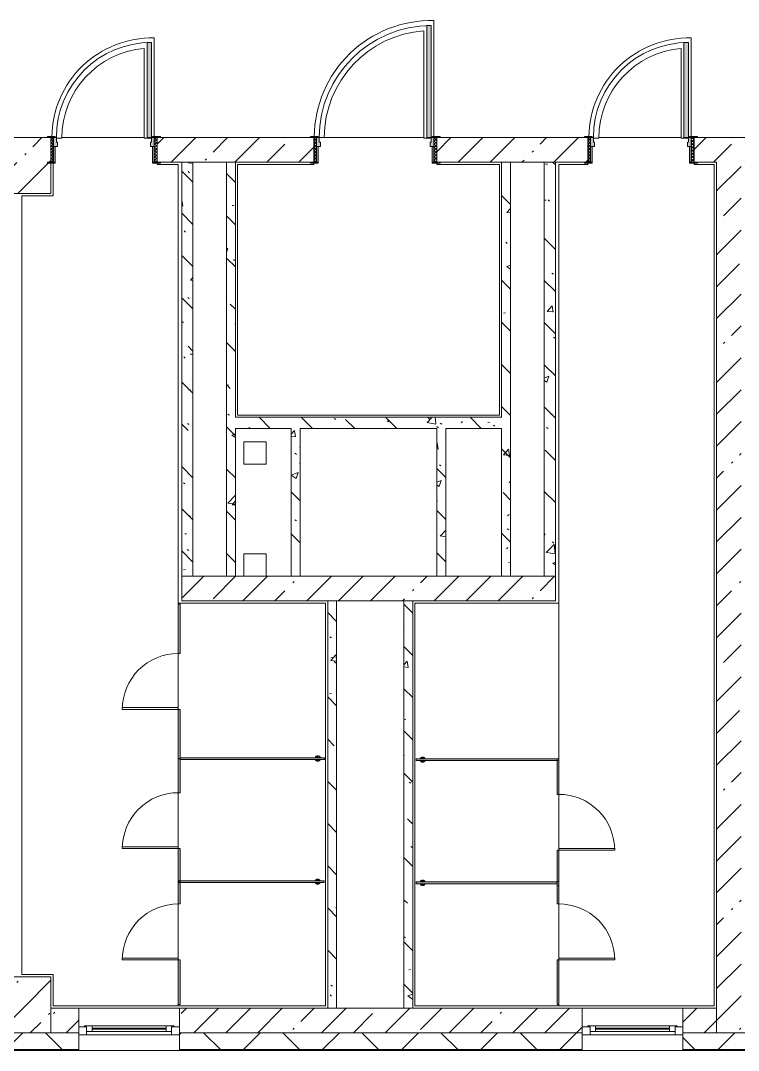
# Model space of a CAD drawing. Header units: millimetres. Extents: x 81682 to 274809, y -8553 to 29000.
# Drawn here: x 213439 to 219855, y -258 to 8945 of the extents above; entities that cross this region are included whole.
import ezdxf

# ---------------------------------------------------------------- set-up
doc = ezdxf.new("R2010")
doc.units = ezdxf.units.MM
for name, color, linetype, lineweight, true_color in [('A-DOOR-3', 7, 'Continuous', 5, 0xe2e2e2), ('A-DOOR-4', 7, 'Continuous', 5, 0xaaaaaa), ('A-DOOR-FRAM-2', 7, 'Continuous', 5, 0xe2e2e2), ('A-DOOR-FRAM-4', 7, 'Continuous', 5, 0xaaaaaa), ('A-FLOR-2', 7, 'Continuous', 5, 0xaaaaaa), ('A-GENM-5', 7, 'Continuous', 5, 0xe2ddcd), ('I-WALL-4', 7, 'Continuous', 5, 0x787878)]:
    doc.layers.add(name, color=color, linetype=linetype, lineweight=lineweight, true_color=true_color)
for name, color, linetype, lineweight in [('A-DOOR-5', 7, 'Continuous', 5), ('A-GENM-3', 7, 'Continuous', 5), ('A-GLAZ-3', 7, 'Continuous', 5), ('A-WALL', 7, 'Continuous', 9), ('A-WALL-7', 7, 'Continuous', 5), ('I-WALL-2', 7, 'Continuous', 5), ('S-COLS-1', 7, 'Continuous', 5)]:
    doc.layers.add(name, color=color, linetype=linetype, lineweight=lineweight)
pattern_1 = [(45, (147798.7, 0), (-285.1231, 285.1231), []), (45, (148083.8, 0), (-285.1231, 285.1231), [504.031, -100.806, 16.764, -84.042])]
pattern_2 = [(135, (147798.7, 0), (-377.1708, -377.1708), [533.4, -88.9, 17.78, -88.9]), (135, (147798.7, 376.94), (-377.1708, -377.1708), []), (50, (147798.7, 0), (637.6445, -55.7866), [66.675, -733.425]), (355, (147798.7, 0), (-123.3494, 668.699), [53.34, -586.74]), (100.451, (147851.8, -4.65), (514.299, 612.908), [56.665, -623.315]), (46.184, (147798.7, 177.8), (948.7764, -147.15), [100.012, -1100.137]), (96.636, (147877.8, 165.5), (830.909, 865.997), [84.998, -934.973]), (351.184, (147798.7, 177.8), (830.918, 865.988), [80.01, -880.11]), (21, (147887.6, 133.35), (530.6506, -357.9283), [66.675, -733.425]), (326, (147887.6, 133.35), (216.308, 644.6585), [53.34, -586.74]), (71.451, (147931.8, 103.5), (746.9596, 286.7243), [56.665, -623.315]), (37.5, (147798.7, 0), (10.8105, 295.9426), [16.764, -562.864, 16.764, -578.866, -588.962]), (37.5, (147798.7, 0), (10.8105, 295.9426), [-1175.258, 16.764, -572.198]), (7.5, (147798.7, 0), (233.8692, 350.6318), [16.764, -322.834, 16.764, -549.529, -224.472]), (7.5, (147798.7, 0), (233.8692, 350.6318), [-905.891, 16.764, -207.708]), (327.5, (147600.44, 0), (474.5678, -20.0513), [16.764, -205.486, 16.764, -676.656, -920.115]), (327.5, (147600.44, 0), (474.5678, -20.0513), [-915.67, 16.764, -903.351]), (317.5, (147511.54, 0), (518.4522, 88.9934), [16.764, -272.161, 16.764, -443.738, -653.415]), (317.5, (147511.54, 0), (518.4522, 88.9934), [-749.427, 16.764, -636.651])]

# ---------------------------------------------------------------- blocks, each defined once
blk = doc.blocks.new('BSC_Колонна _Прямоугольная - 500х500-V62-3_7_3_птичка')
at = {"layer": 'S-COLS-1'}
h = blk.add_hatch(dxfattribs=at)
h.set_pattern_fill('FP_66', color=256, style=0, pattern_type=2)
h.set_pattern_definition([(45, (-65660, -150), (-285.1231, 285.1231), []), (45, (-65374.88, -150), (-285.1231, 285.1231), [504.031, -100.806, 16.764, -84.042])])
h.paths.add_polyline_path([(-250, -250), (250, -250), (250, 250), (-250, 250)])
for p, q in [((250, 250), (-250, 250)), ((-250, 250), (-250, -250)), ((250, -250), (250, 250)), ((-250, -250), (250, -250))]:
    blk.add_line(p, q, dxfattribs=at)
blk = doc.blocks.new('BSC_Колонна _Прямоугольная - 500х500-V65-3_7_3_птичка')
at = {"layer": 'S-COLS-1'}
h = blk.add_hatch(dxfattribs=at)
h.set_pattern_fill('FP_69', color=256, style=0, pattern_type=2)
h.set_pattern_definition([(45, (-65660, -7650), (-285.1231, 285.1231), []), (45, (-65374.88, -7650), (-285.1231, 285.1231), [504.031, -100.806, 16.764, -84.042])])
h.paths.add_polyline_path([(-250, -250), (250, -250), (250, 22), (220, 22), (220, 30), (250, 30), (250, 250), (-250, 250), (-250, 30)])
for p, q in [((220, 250), (-250, 250)), ((-250, 250), (-250, -250)), ((250, -250), (250, 22)), ((-250, -250), (250, -250))]:
    blk.add_line(p, q, dxfattribs=at)
blk = doc.blocks.new('120_Окно_СКБ_1Ст - 120_Окно_СКБ_1Ст 900х2500_h_-22445987-3_7_3_птичка')
at = {"layer": 'A-GLAZ-3'}
for p, q in [((-450, -127), (-450, -57)), ((-450, -57), (-380, -57)), ((450, -57), (-450, -57)), ((-380, -57), (-380, -127)), ((380, -87), (-380, -87)), ((-380, -87), (-380, -127)), ((-330, -137), (-330, -87)), ((330, -137), (330, -87)), ((380, -127), (380, -57)), ((380, -57), (450, -57)), ((380, -127), (380, -87)), ((450, -57), (450, -127)), ((-380, -127), (-450, -127)), ((-450, -127), (-400, -127)), ((-380, -127), (-400, -127)), ((-400, -127), (-400, -137)), ((-400, -137), (400, -137)), ((400, -137), (-400, -137)), ((-330, -107), (330, -107)), ((330, -117), (-330, -117)), ((450, -127), (380, -127)), ((400, -127), (380, -127)), ((400, -127), (450, -127)), ((400, -137), (400, -127))]:
    blk.add_line(p, q, dxfattribs=at)
blk = doc.blocks.new('110_Дверь_СКБ_1Ст_Внутренняя1 - Д-7_л__950x2100h_Туалет-21784696-3_7_3_птичка')
at = {"layer": 'A-DOOR-3'}
h = blk.add_hatch(color=256, dxfattribs=at)
h.paths.add_polyline_path([(462.5, 30), (462.5, 110), (437.5, 110), (437.5, 70), (427.5, 70), (427.5, 30)])
h.paths.add_polyline_path([(-402.5, 30), (-402.5, 70), (-412.5, 70), (-412.5, 110), (-437.5, 110), (-437.5, 30)])
at = {"layer": 'A-DOOR-4'}
h = blk.add_hatch(dxfattribs=at)
h.set_pattern_fill('FP_96', color=256, style=0, pattern_type=2)
h.set_pattern_definition([(135, (1826.41, 174.685), (-14.14214, -14.14214), []), (225, (1826.41, 174.685), (14.14214, -14.14214), [])])
h.paths.add_polyline_path([(487.5, -110), (487.5, 110), (462.5, 110), (462.5, -110)])
at = {"layer": 'A-DOOR-FRAM-2'}
for points in [[(397.5, 110), (437.5, 110), (437.5, 960), (397.5, 960), (397.5, 538.8)], [(-422.5, 110), (-422.5, 118), (-492.5, 118), (-492.5, 110)], [(517.5, 110), (517.5, 118), (447.5, 118), (447.5, 110)], [(-422.5, -110), (-422.5, 30), (-437.5, 30), (-437.5, -110)], [(462.5, -110), (462.5, 30), (447.5, 30), (447.5, -110)], [(-422.5, -118), (-422.5, -110), (-492.5, -110), (-492.5, -118)], [(517.5, -118), (517.5, -110), (447.5, -110), (447.5, -118)]]:
    blk.add_hatch(color=256, dxfattribs=at).paths.add_polyline_path(points)
at = {"layer": 'A-DOOR-FRAM-4'}
h = blk.add_hatch(dxfattribs=at)
h.set_pattern_fill('FP_97', color=256, style=0, pattern_type=2)
h.set_pattern_definition([(45, (-296.384, 174.685), (-14.1421, 14.1421), []), (135, (-296.384, 174.685), (-14.1421, -14.1421), [])])
h.paths.add_polyline_path([(-437.5, -110), (-437.5, 110), (-462.5, 110), (-462.5, -110)])
at = {"layer": 'A-DOOR-4'}
for p, q in [((437.5, 960), (397.5, 960)), ((397.5, 960), (397.5, 110)), ((437.5, 110), (437.5, 960)), ((397.5, 110), (437.5, 110))]:
    blk.add_line(p, q, dxfattribs=at)
blk.add_arc((437.5, 110), 850, 90, 180, dxfattribs=at)
at = {"layer": 'A-DOOR-FRAM-4'}
for p, q in [((-422.5, 118), (-492.5, 118)), ((-492.5, 118), (-492.5, 110)), ((-492.5, 110), (-422.5, 110)), ((-437.5, 110), (-462.5, 110)), ((-462.5, 110), (-462.5, -110)), ((-412.5, 110), (-437.5, 110)), ((-437.5, 110), (-437.5, 30)), ((-437.5, -110), (-437.5, 110)), ((-422.5, 110), (-437.5, 110)), ((-437.5, 110), (-437.5, 109)), ((-437.5, 109), (-422.5, 109)), ((-422.5, 110), (-422.5, 118)), ((-422.5, 109), (-422.5, 110)), ((-412.5, 70), (-412.5, 110)), ((437.5, 110), (437.5, 70)), ((462.5, 110), (437.5, 110)), ((517.5, 118), (447.5, 118)), ((447.5, 118), (447.5, 110)), ((462.5, 110), (447.5, 110)), ((447.5, 110), (447.5, 109)), ((447.5, 110), (517.5, 110)), ((447.5, 109), (462.5, 109)), ((462.5, 30), (462.5, 110)), ((487.5, 110), (462.5, 110)), ((462.5, 110), (462.5, -110)), ((462.5, 109), (462.5, 110)), ((487.5, -110), (487.5, 110)), ((517.5, 110), (517.5, 118)), ((-437.5, 30), (-402.5, 30)), ((-422.5, 30), (-437.5, 30)), ((-437.5, 30), (-437.5, -110)), ((-422.5, -110), (-422.5, 30)), ((-402.5, 70), (-412.5, 70)), ((-402.5, 30), (-402.5, 70)), ((437.5, 70), (427.5, 70)), ((427.5, 70), (427.5, 30)), ((427.5, 30), (462.5, 30)), ((462.5, 30), (447.5, 30)), ((447.5, 30), (447.5, -110)), ((462.5, -110), (462.5, 30)), ((-422.5, -110), (-492.5, -110)), ((-492.5, -110), (-492.5, -118)), ((-492.5, -118), (-422.5, -118)), ((-462.5, -110), (-437.5, -110)), ((-437.5, -110), (-422.5, -110)), ((-422.5, -118), (-422.5, -110)), ((447.5, -110), (462.5, -110)), ((517.5, -110), (447.5, -110)), ((447.5, -110), (447.5, -118)), ((447.5, -118), (517.5, -118)), ((462.5, -110), (487.5, -110)), ((517.5, -118), (517.5, -110))]:
    blk.add_line(p, q, dxfattribs=at)
blk = doc.blocks.new('110_Дверь_СКБ_1Ст_Внутренняя1 - Д-4 1100x2100h_су мгн-V88-3_7_3_птичка')
at = {"layer": 'A-DOOR-3'}
h = blk.add_hatch(color=256, dxfattribs=at)
h.paths.add_polyline_path([(537.5, 30), (537.5, 110), (512.5, 110), (512.5, 70), (502.5, 70), (502.5, 30)])
h.paths.add_polyline_path([(-477.5, 30), (-477.5, 70), (-487.5, 70), (-487.5, 110), (-512.5, 110), (-512.5, 30)])
at = {"layer": 'A-DOOR-4'}
h = blk.add_hatch(dxfattribs=at)
h.set_pattern_fill('FP_98', color=256, style=0, pattern_type=2)
h.set_pattern_definition([(135, (1751.41, 174.685), (-14.14214, -14.14214), []), (225, (1751.41, 174.685), (14.14214, -14.14214), [])])
h.paths.add_polyline_path([(562.5, -110), (562.5, 110), (537.5, 110), (537.5, -110)])
at = {"layer": 'A-DOOR-FRAM-2'}
for points in [[(472.5, 110), (512.5, 110), (512.5, 1110), (472.5, 1110)], [(-497.5, 110), (-497.5, 118), (-567.5, 118), (-567.5, 110)], [(592.5, 110), (592.5, 118), (522.5, 118), (522.5, 110)], [(-497.5, -110), (-497.5, 30), (-512.5, 30), (-512.5, -110)], [(537.5, -110), (537.5, 30), (522.5, 30), (522.5, -110)], [(-497.5, -118), (-497.5, -110), (-567.5, -110), (-567.5, -118)], [(592.5, -118), (592.5, -110), (522.5, -110), (522.5, -118)]]:
    blk.add_hatch(color=256, dxfattribs=at).paths.add_polyline_path(points)
at = {"layer": 'A-DOOR-FRAM-4'}
h = blk.add_hatch(dxfattribs=at)
h.set_pattern_fill('FP_99', color=256, style=0, pattern_type=2)
h.set_pattern_definition([(45, (-371.384, 174.685), (-14.1421, 14.1421), []), (135, (-371.384, 174.685), (-14.1421, -14.1421), [])])
h.paths.add_polyline_path([(-512.5, -110), (-512.5, 110), (-537.5, 110), (-537.5, -110)])
at = {"layer": 'A-DOOR-4'}
for p, q in [((512.5, 1110), (472.5, 1110)), ((472.5, 1110), (472.5, 110)), ((512.5, 110), (512.5, 1110)), ((472.5, 110), (512.5, 110))]:
    blk.add_line(p, q, dxfattribs=at)
blk.add_arc((512.5, 110), 1000, 90, 180, dxfattribs=at)
at = {"layer": 'A-DOOR-FRAM-4'}
for p, q in [((-497.5, 118), (-567.5, 118)), ((-567.5, 118), (-567.5, 110)), ((-567.5, 110), (-497.5, 110)), ((-512.5, 110), (-537.5, 110)), ((-537.5, 110), (-537.5, -110)), ((-487.5, 110), (-512.5, 110)), ((-512.5, 110), (-512.5, 30)), ((-512.5, -110), (-512.5, 110)), ((-497.5, 110), (-512.5, 110)), ((-512.5, 110), (-512.5, 109)), ((-512.5, 109), (-497.5, 109)), ((-497.5, 110), (-497.5, 118)), ((-497.5, 109), (-497.5, 110)), ((-487.5, 70), (-487.5, 110)), ((512.5, 110), (512.5, 70)), ((537.5, 110), (512.5, 110)), ((592.5, 118), (522.5, 118)), ((522.5, 118), (522.5, 110)), ((537.5, 110), (522.5, 110)), ((522.5, 110), (522.5, 109)), ((522.5, 110), (592.5, 110)), ((522.5, 109), (537.5, 109)), ((537.5, 30), (537.5, 110)), ((562.5, 110), (537.5, 110)), ((537.5, 110), (537.5, -110)), ((537.5, 109), (537.5, 110)), ((562.5, -110), (562.5, 110)), ((592.5, 110), (592.5, 118)), ((-512.5, 30), (-477.5, 30)), ((-497.5, 30), (-512.5, 30)), ((-512.5, 30), (-512.5, -110)), ((-497.5, -110), (-497.5, 30)), ((-477.5, 70), (-487.5, 70)), ((-477.5, 30), (-477.5, 70)), ((512.5, 70), (502.5, 70)), ((502.5, 70), (502.5, 30)), ((502.5, 30), (537.5, 30)), ((537.5, 30), (522.5, 30)), ((522.5, 30), (522.5, -110)), ((537.5, -110), (537.5, 30)), ((-497.5, -110), (-567.5, -110)), ((-567.5, -110), (-567.5, -118)), ((-567.5, -118), (-497.5, -118)), ((-537.5, -110), (-512.5, -110)), ((-512.5, -110), (-497.5, -110)), ((-497.5, -118), (-497.5, -110)), ((522.5, -110), (537.5, -110)), ((592.5, -110), (522.5, -110)), ((522.5, -110), (522.5, -118)), ((522.5, -118), (592.5, -118)), ((537.5, -110), (562.5, -110)), ((592.5, -118), (592.5, -110))]:
    blk.add_line(p, q, dxfattribs=at)
blk = doc.blocks.new('131_Сантехническая перегородка_Дверь_ поз_4 - СД-1-V194-3_7_3_птичка')
at = {"layer": 'A-GENM-5'}
for points in [[(-190, -8), (250, -8), (250, 8), (-190, 8)], [(750, -8), (1190, -8), (1190, 8), (750, 8)]]:
    blk.add_hatch(color=256, dxfattribs=at).paths.add_polyline_path(points)
at = {"layer": 'A-DOOR-5'}
for p, q in [((266, 508), (250, 508)), ((250, 8), (250, 508)), ((266, 8), (266, 508)), ((266, 8), (250, 8))]:
    blk.add_line(p, q, dxfattribs=at)
blk.add_arc((250, 8), 500, 360, 90, dxfattribs=at)
at = {"layer": 'A-GENM-3'}
for p, q in [((250, 8), (-190, 8)), ((-190, 8), (-190, -8)), ((250, -8), (250, 8)), ((1190, 8), (750, 8)), ((750, 8), (750, -8)), ((1190, -8), (1190, 8)), ((-190, -8), (250, -8)), ((750, -8), (1190, -8))]:
    blk.add_line(p, q, dxfattribs=at)
blk = doc.blocks.new('131_Сантехническая перегородка_Дверь - СД-1-V195-3_7_3_птичка')
at = {"layer": 'A-GENM-5'}
for points in [[(0, -8), (317.3, -8), (317.3, 8), (0, 8)], [(817.3, 8), (817.3, -8), (1134.7, -8), (1134.7, 8)]]:
    blk.add_hatch(color=256, dxfattribs=at).paths.add_polyline_path(points)
at = {"layer": 'A-DOOR-5'}
for p, q in [((333.3, -8), (317.3, -8)), ((317.3, -8), (317.3, -508)), ((333.3, -8), (333.3, -508)), ((333.3, -508), (317.3, -508))]:
    blk.add_line(p, q, dxfattribs=at)
blk.add_arc((317.3, -8), 500, 270, 0, dxfattribs=at)
at = {"layer": 'A-GENM-3'}
for p, q in [((317.3, 8), (0, 8)), ((0, 8), (0, -8)), ((317.3, -8), (317.3, 8)), ((1134.7, 8), (817.3, 8)), ((817.3, 8), (817.3, -8)), ((1134.7, -8), (1134.7, 8)), ((0, -8), (317.3, -8)), ((817.3, -8), (1134.7, -8))]:
    blk.add_line(p, q, dxfattribs=at)
blk = doc.blocks.new('131_Сантехническая перегородка_Дверь - СД-1-V196-3_7_3_птичка')
at = {"layer": 'A-GENM-5'}
for points in [[(0, -8), (305.2, -8), (305.2, 8), (0, 8)], [(805.2, -8), (1110.4, -8), (1110.4, 8), (805.2, 8)]]:
    blk.add_hatch(color=256, dxfattribs=at).paths.add_polyline_path(points)
at = {"layer": 'A-DOOR-5'}
for p, q in [((321.2, 508), (305.2, 508)), ((305.2, 8), (305.2, 508)), ((321.2, 8), (321.2, 508)), ((321.2, 8), (305.2, 8))]:
    blk.add_line(p, q, dxfattribs=at)
blk.add_arc((305.2, 8), 500, 360, 90, dxfattribs=at)
at = {"layer": 'A-GENM-3'}
for p, q in [((305.2, 8), (0, 8)), ((0, 8), (0, -8)), ((305.2, -8), (305.2, 8)), ((1110.4, 8), (805.2, 8)), ((805.2, 8), (805.2, -8)), ((1110.4, -8), (1110.4, 8)), ((0, -8), (305.2, -8)), ((805.2, -8), (1110.4, -8))]:
    blk.add_line(p, q, dxfattribs=at)
blk = doc.blocks.new('131_Сантехническая перегородка_Дверь_сдвиг_ - СД-1-V197-3_7_3_птичка')
at = {"layer": 'A-GENM-5'}
for points in [[(0, -8), (400, -8), (400, 8), (0, 8)], [(900, -8), (1100, -8), (1100, 8), (900, 8)]]:
    blk.add_hatch(color=256, dxfattribs=at).paths.add_polyline_path(points)
at = {"layer": 'A-DOOR-5'}
for p, q in [((416, 508), (400, 508)), ((400, 8), (400, 508)), ((416, 8), (416, 508)), ((416, 8), (400, 8))]:
    blk.add_line(p, q, dxfattribs=at)
blk.add_arc((400, 8), 500, 360, 90, dxfattribs=at)
at = {"layer": 'A-GENM-3'}
for p, q in [((400, 8), (0, 8)), ((0, 8), (0, -8)), ((400, -8), (400, 8)), ((1100, 8), (900, 8)), ((900, 8), (900, -8)), ((1100, -8), (1100, 8)), ((0, -8), (400, -8)), ((900, -8), (1100, -8))]:
    blk.add_line(p, q, dxfattribs=at)
blk = doc.blocks.new('131_Сантехническая перегородка_Дверь_сдвиг_ - СД-1-V198-3_7_3_птичка')
at = {"layer": 'A-GENM-5'}
for points in [[(0, -8), (400, -8), (400, 8), (0, 8)], [(900, 8), (900, -8), (1100, -8), (1100, 8)]]:
    blk.add_hatch(color=256, dxfattribs=at).paths.add_polyline_path(points)
at = {"layer": 'A-DOOR-5'}
for p, q in [((416, -8), (400, -8)), ((400, -8), (400, -508)), ((416, -8), (416, -508)), ((416, -508), (400, -508))]:
    blk.add_line(p, q, dxfattribs=at)
blk.add_arc((400, -8), 500, 270, 0, dxfattribs=at)
at = {"layer": 'A-GENM-3'}
for p, q in [((400, 8), (0, 8)), ((0, 8), (0, -8)), ((400, -8), (400, 8)), ((1100, 8), (900, 8)), ((900, 8), (900, -8)), ((1100, -8), (1100, 8)), ((0, -8), (400, -8)), ((900, -8), (1100, -8))]:
    blk.add_line(p, q, dxfattribs=at)
blk = doc.blocks.new('131_Сантехническая перегородка - СП-4-V199-3_7_3_птичка')
at = {"layer": 'A-GENM-5'}
blk.add_hatch(color=256, dxfattribs=at).paths.add_polyline_path([(1330, -8), (1330, 8), (55.2, 8), (55.2, -8), (798.9, -8)])
at = {"layer": 'A-GENM-3'}
for p, q in [((1330, 8), (55.2, 8)), ((55.2, 8), (55.2, -8)), ((1330, -8), (1330, 8)), ((55.2, -8), (1330, -8))]:
    blk.add_line(p, q, dxfattribs=at)
at = {"layer": 'A-GENM-3', "flags": 128}
for points in [[(126.7, 8), (126.3, 8.5), (126, 9), (125.6, 9.5), (125.2, 9.9), (124.8, 10.4), (124.4, 10.8), (123.9, 11.2), (123.5, 11.6), (123, 12), (122.5, 12.3), (122, 12.7), (121.5, 13), (121, 13.3), (120.5, 13.6), (119.9, 13.8), (119.4, 14), (118.8, 14.3), (118.2, 14.4), (117.6, 14.6), (117, 14.7), (116.5, 14.9), (115.9, 14.9), (115.3, 15), (114.7, 15.1), (114.1, 15.1), (113.5, 15.1), (112.8, 15), (112.2, 15), (111.7, 14.9), (111.1, 14.8), (110.5, 14.7), (109.9, 14.5), (109.3, 14.4), (108.7, 14.2), (108.2, 13.9), (107.6, 13.7), (107.1, 13.4), (106.5, 13.2), (106, 12.9), (105.5, 12.5), (105, 12.2), (104.5, 11.8), (104.1, 11.4), (103.6, 11), (103.2, 10.6), (102.8, 10.2), (102.4, 9.7), (102, 9.3), (101.6, 8.8), (101.3, 8.3), (101.1, 8)], [(101.1, -8), (101.4, -8.5), (101.8, -9), (102.2, -9.5), (102.6, -9.9), (103, -10.4), (103.4, -10.8), (103.8, -11.2), (104.3, -11.6), (104.7, -12), (105.2, -12.3), (105.7, -12.7), (106.2, -13), (106.8, -13.3), (107.3, -13.6), (107.9, -13.8), (108.4, -14), (109, -14.3), (109.6, -14.4), (110.1, -14.6), (110.7, -14.7), (111.3, -14.9), (111.9, -14.9), (112.5, -15), (113.1, -15.1), (113.7, -15.1), (114.3, -15.1), (114.9, -15), (115.5, -15), (116.1, -14.9), (116.7, -14.8), (117.3, -14.7), (117.9, -14.5), (118.5, -14.4), (119, -14.2), (119.6, -13.9), (120.2, -13.7), (120.7, -13.4), (121.2, -13.2), (121.7, -12.9), (122.3, -12.5), (122.7, -12.2), (123.2, -11.8), (123.7, -11.4), (124.1, -11), (124.6, -10.6), (125, -10.2), (125.4, -9.7), (125.8, -9.3), (126.1, -8.8), (126.5, -8.3), (126.7, -8)]]:
    blk.add_lwpolyline(points, dxfattribs=at)
at = {"layer": 'A-GENM-3'}
for radius, start, end in [(24.6, 19.91127, 160.08873), (17.6, 45, 135), (17.6, 45, 135), (15.1, 45, 135), (24.6, 199.91127, 340.08873), (17.6, 225, 315), (17.6, 225, 315), (15.1, 225, 315)]:
    blk.add_arc((113.9, 0), radius, start, end, dxfattribs=at)
blk = doc.blocks.new('131_Сантехническая перегородка - СП-4-V200-3_7_3_птичка')
at = {"layer": 'A-GENM-5'}
blk.add_hatch(color=256, dxfattribs=at).paths.add_polyline_path([(1330, -8), (1330, 8), (71.3, 8), (71.3, -8), (815.1, -8)])
at = {"layer": 'A-GENM-3'}
for p, q in [((1330, 8), (71.3, 8)), ((71.3, 8), (71.3, -8)), ((1330, -8), (1330, 8)), ((71.3, -8), (1330, -8))]:
    blk.add_line(p, q, dxfattribs=at)
at = {"layer": 'A-GENM-3', "flags": 128}
for points in [[(142.8, 8), (142.5, 8.5), (142.1, 9), (141.8, 9.5), (141.4, 9.9), (141, 10.4), (140.5, 10.8), (140.1, 11.2), (139.6, 11.6), (139.2, 12), (138.7, 12.3), (138.2, 12.7), (137.7, 13), (137.1, 13.3), (136.6, 13.6), (136.1, 13.8), (135.5, 14), (134.9, 14.3), (134.4, 14.4), (133.8, 14.6), (133.2, 14.7), (132.6, 14.9), (132, 14.9), (131.4, 15), (130.8, 15.1), (130.2, 15.1), (129.6, 15.1), (129, 15), (128.4, 15), (127.8, 14.9), (127.2, 14.8), (126.6, 14.7), (126, 14.5), (125.4, 14.4), (124.9, 14.2), (124.3, 13.9), (123.8, 13.7), (123.2, 13.4), (122.7, 13.2), (122.2, 12.9), (121.7, 12.5), (121.2, 12.2), (120.7, 11.8), (120.2, 11.4), (119.8, 11), (119.3, 10.6), (118.9, 10.2), (118.5, 9.7), (118.1, 9.3), (117.8, 8.8), (117.4, 8.3), (117.3, 8)], [(117.3, -8), (117.6, -8.5), (117.9, -9), (118.3, -9.5), (118.7, -9.9), (119.1, -10.4), (119.5, -10.8), (120, -11.2), (120.4, -11.6), (120.9, -12), (121.4, -12.3), (121.9, -12.7), (122.4, -13), (122.9, -13.3), (123.5, -13.6), (124, -13.8), (124.6, -14), (125.1, -14.3), (125.7, -14.4), (126.3, -14.6), (126.9, -14.7), (127.5, -14.9), (128.1, -14.9), (128.7, -15), (129.3, -15.1), (129.9, -15.1), (130.5, -15.1), (131.1, -15), (131.7, -15), (132.3, -14.9), (132.9, -14.8), (133.4, -14.7), (134, -14.5), (134.6, -14.4), (135.2, -14.2), (135.7, -13.9), (136.3, -13.7), (136.8, -13.4), (137.4, -13.2), (137.9, -12.9), (138.4, -12.5), (138.9, -12.2), (139.4, -11.8), (139.8, -11.4), (140.3, -11), (140.7, -10.6), (141.1, -10.2), (141.5, -9.7), (141.9, -9.3), (142.3, -8.8), (142.6, -8.3), (142.8, -8)]]:
    blk.add_lwpolyline(points, dxfattribs=at)
at = {"layer": 'A-GENM-3'}
for radius, start, end in [(24.6, 19.91127, 160.08873), (17.6, 45, 135), (17.6, 45, 135), (15.1, 45, 135), (24.6, 199.91127, 340.08873), (17.6, 225, 315), (17.6, 225, 315), (15.1, 225, 315)]:
    blk.add_arc((130, 0), radius, start, end, dxfattribs=at)
blk = doc.blocks.new('131_Сантехническая перегородка - СП-4-V201-3_7_3_птичка')
at = {"layer": 'A-GENM-5'}
blk.add_hatch(color=256, dxfattribs=at).paths.add_polyline_path([(1330, 8), (39.9, 8), (39.9, -8), (1330, -8)])
at = {"layer": 'A-GENM-3'}
for p, q in [((1330, 8), (39.9, 8)), ((39.9, 8), (39.9, -8)), ((1330, -8), (1330, 8)), ((39.9, -8), (1330, -8))]:
    blk.add_line(p, q, dxfattribs=at)
at = {"layer": 'A-GENM-3', "flags": 128}
for points in [[(111.4, 8), (111, 8.5), (110.7, 9), (110.3, 9.5), (109.9, 9.9), (109.5, 10.4), (109.1, 10.8), (108.6, 11.2), (108.2, 11.6), (107.7, 12), (107.2, 12.3), (106.7, 12.7), (106.2, 13), (105.7, 13.3), (105.2, 13.6), (104.6, 13.8), (104, 14), (103.5, 14.3), (102.9, 14.4), (102.3, 14.6), (101.7, 14.7), (101.1, 14.9), (100.6, 14.9), (100, 15), (99.4, 15.1), (98.7, 15.1), (98.1, 15.1), (97.5, 15), (96.9, 15), (96.3, 14.9), (95.8, 14.8), (95.2, 14.7), (94.6, 14.5), (94, 14.4), (93.4, 14.2), (92.9, 13.9), (92.3, 13.7), (91.8, 13.4), (91.2, 13.2), (90.7, 12.9), (90.2, 12.5), (89.7, 12.2), (89.2, 11.8), (88.8, 11.4), (88.3, 11), (87.9, 10.6), (87.5, 10.2), (87.1, 9.7), (86.7, 9.3), (86.3, 8.8), (86, 8.3), (85.8, 8)], [(85.8, -8), (86.1, -8.5), (86.5, -9), (86.9, -9.5), (87.2, -9.9), (87.6, -10.4), (88.1, -10.8), (88.5, -11.2), (89, -11.6), (89.4, -12), (89.9, -12.3), (90.4, -12.7), (90.9, -13), (91.5, -13.3), (92, -13.6), (92.6, -13.8), (93.1, -14), (93.7, -14.3), (94.3, -14.4), (94.8, -14.6), (95.4, -14.7), (96, -14.9), (96.6, -14.9), (97.2, -15), (97.8, -15.1), (98.4, -15.1), (99, -15.1), (99.6, -15), (100.2, -15), (100.8, -14.9), (101.4, -14.8), (102, -14.7), (102.6, -14.5), (103.2, -14.4), (103.7, -14.2), (104.3, -13.9), (104.8, -13.7), (105.4, -13.4), (105.9, -13.2), (106.4, -12.9), (106.9, -12.5), (107.4, -12.2), (107.9, -11.8), (108.4, -11.4), (108.8, -11), (109.3, -10.6), (109.7, -10.2), (110.1, -9.7), (110.5, -9.3), (110.8, -8.8), (111.2, -8.3), (111.4, -8)]]:
    blk.add_lwpolyline(points, dxfattribs=at)
at = {"layer": 'A-GENM-3'}
for radius, start, end in [(24.6, 19.91127, 160.08873), (17.6, 45, 135), (17.6, 45, 135), (15.1, 45, 135), (24.6, 199.91127, 340.08873), (17.6, 225, 315), (17.6, 225, 315), (15.1, 225, 315)]:
    blk.add_arc((98.6, 0), radius, start, end, dxfattribs=at)
blk = doc.blocks.new('131_Сантехническая перегородка - СП-4-V202-3_7_3_птичка')
at = {"layer": 'A-GENM-5'}
blk.add_hatch(color=256, dxfattribs=at).paths.add_polyline_path([(1330, 8), (25.5, 8), (25.5, -8), (1330, -8)])
at = {"layer": 'A-GENM-3'}
for p, q in [((1330, 8), (25.5, 8)), ((25.5, 8), (25.5, -8)), ((1330, -8), (1330, 8)), ((25.5, -8), (1330, -8))]:
    blk.add_line(p, q, dxfattribs=at)
at = {"layer": 'A-GENM-3', "flags": 128}
for points in [[(97, 8), (96.7, 8.5), (96.3, 9), (95.9, 9.5), (95.5, 9.9), (95.1, 10.4), (94.7, 10.8), (94.3, 11.2), (93.8, 11.6), (93.3, 12), (92.9, 12.3), (92.4, 12.7), (91.8, 13), (91.3, 13.3), (90.8, 13.6), (90.2, 13.8), (89.7, 14), (89.1, 14.3), (88.5, 14.4), (88, 14.6), (87.4, 14.7), (86.8, 14.9), (86.2, 14.9), (85.6, 15), (85, 15.1), (84.4, 15.1), (83.8, 15.1), (83.2, 15), (82.6, 15), (82, 14.9), (81.4, 14.8), (80.8, 14.7), (80.2, 14.5), (79.6, 14.4), (79.1, 14.2), (78.5, 13.9), (77.9, 13.7), (77.4, 13.4), (76.9, 13.2), (76.4, 12.9), (75.8, 12.5), (75.3, 12.2), (74.9, 11.8), (74.4, 11.4), (74, 11), (73.5, 10.6), (73.1, 10.2), (72.7, 9.7), (72.3, 9.3), (72, 8.8), (71.6, 8.3), (71.4, 8)], [(71.4, -8), (71.8, -8.5), (72.1, -9), (72.5, -9.5), (72.9, -9.9), (73.3, -10.4), (73.7, -10.8), (74.1, -11.2), (74.6, -11.6), (75.1, -12), (75.6, -12.3), (76.1, -12.7), (76.6, -13), (77.1, -13.3), (77.6, -13.6), (78.2, -13.8), (78.7, -14), (79.3, -14.3), (79.9, -14.4), (80.5, -14.6), (81.1, -14.7), (81.6, -14.9), (82.2, -14.9), (82.8, -15), (83.4, -15.1), (84, -15.1), (84.6, -15.1), (85.2, -15), (85.8, -15), (86.4, -14.9), (87, -14.8), (87.6, -14.7), (88.2, -14.5), (88.8, -14.4), (89.4, -14.2), (89.9, -13.9), (90.5, -13.7), (91, -13.4), (91.6, -13.2), (92.1, -12.9), (92.6, -12.5), (93.1, -12.2), (93.6, -11.8), (94, -11.4), (94.5, -11), (94.9, -10.6), (95.3, -10.2), (95.7, -9.7), (96.1, -9.3), (96.5, -8.8), (96.8, -8.3), (97, -8)]]:
    blk.add_lwpolyline(points, dxfattribs=at)
at = {"layer": 'A-GENM-3'}
for radius, start, end in [(24.6, 19.91127, 160.08873), (17.6, 45, 135), (17.6, 45, 135), (15.1, 45, 135), (24.6, 199.91127, 340.08873), (17.6, 225, 315), (17.6, 225, 315), (15.1, 225, 315)]:
    blk.add_arc((84.2, 0), radius, start, end, dxfattribs=at)

msp = doc.modelspace()

# ---------------------------------------------------------------- hatches: boundary and pattern name
at = {"layer": 'A-WALL-7'}
h = msp.add_hatch(dxfattribs=at)
h.set_pattern_fill('FP_79', color=256, style=0, pattern_type=2)
h.set_pattern_definition([(45, (147798.7, 0), (-353.5534, 353.5534), []), (135, (147798.7, 0), (-353.5534, -353.5534), [])])
h.paths.add_polyline_path([(218458.7, -250), (218458.7, -100), (214858.7, -100), (214858.7, -250), (217718.4, -250)])
h.paths.add_polyline_path([(223498.7, -250), (223498.7, -100), (219358.7, -100), (219358.7, -250), (223311.7, -250)])
h.paths.add_polyline_path([(204708.7, -250), (205608.7, -250), (205608.7, -100), (204425.8, -100), (204425.8, -250), (204667.6, -250)])
h.paths.add_polyline_path([(209208.7, -250), (209408.7, -250), (209408.7, -100), (208708.7, -100), (208708.7, -250)])
h.paths.add_polyline_path([(211508.7, -250), (212058.7, -250), (212058.7, -100), (211508.7, -100)])
h.paths.add_polyline_path([(213708.7, -250), (213958.7, -250), (213958.7, -100), (212958.7, -100), (212958.7, -250), (213208.7, -250)])
at = {"layer": 'I-WALL-2'}
h = msp.add_hatch(dxfattribs=at)
h.set_pattern_fill('FP_75', color=256, style=0, pattern_type=2)
h.set_pattern_definition(pattern_1)
h.paths.add_polyline_path([(218478.7, 7680), (218508.7, 7680), (218508.7, 7900), (217158.7, 7900), (217158.7, 7680), (218218.7, 7680)])
h.paths.add_polyline_path([(219458.7, 7680), (219658.7, 7680), (219658.7, 7900), (219458.7, 7900), (219458.7, 7750.3)])
h.paths.add_polyline_path([(214688.7, 7680), (216058.7, 7680), (216058.7, 7900), (214658.7, 7900), (214658.7, 7680)])
h = msp.add_hatch(dxfattribs=at)
h.set_pattern_fill('FP_75', color=256, style=0, pattern_type=2)
h.set_pattern_definition(pattern_1)
h.paths.add_polyline_path([(221558.7, 7680), (223278.7, 7680), (223278.7, 7900), (221503.7, 7900), (221503.7, 7680)])
h.paths.add_polyline_path([(220048.7, 7680), (220103.7, 7680), (220103.7, 7900), (219658.7, 7900), (219658.7, 7680), (219878.7, 7680)])
h = msp.add_hatch(dxfattribs=at)
h.set_pattern_fill('FP_75', color=256, style=0, pattern_type=2)
h.set_pattern_definition(pattern_1)
h.paths.add_polyline_path([(219658.7, 120), (219878.7, 120), (219878.7, 7680), (219658.7, 7680), (219658.7, 1965.8)])
h = msp.add_hatch(dxfattribs=at)
h.set_pattern_fill('FP_75', color=256, style=0, pattern_type=2)
h.set_pattern_definition(pattern_1)
h.paths.add_polyline_path([(216263.7, 3760), (218218.7, 3760), (218218.7, 3980), (214878.7, 3980), (214878.7, 3760), (216183.7, 3760)])
h = msp.add_hatch(dxfattribs=at)
h.set_pattern_fill('FP_75', color=256, style=0, pattern_type=2)
h.set_pattern_definition(pattern_1)
h.paths.add_polyline_path([(218458.7, -100), (218458.7, 120), (214858.7, 120), (214858.7, -100), (217718.4, -100)])
h.paths.add_polyline_path([(219582.8, -100), (219658.7, -100), (219658.7, 120), (219358.7, 120), (219358.7, -100)])
h.paths.add_polyline_path([(213958.7, -100), (213958.7, 120), (213708.7, 120), (213708.7, -100)])
h = msp.add_hatch(dxfattribs=at)
h.set_pattern_fill('FP_75', color=256, style=0, pattern_type=2)
h.set_pattern_definition(pattern_1)
h.paths.add_polyline_path([(223498.7, -100), (223498.7, 120), (219658.7, 120), (219658.7, -100), (223311.7, -100)])
at = {"layer": 'I-WALL-4'}
h = msp.add_hatch(dxfattribs=at)
h.set_pattern_fill('FP_84', color=256, style=0, pattern_type=2)
h.set_pattern_definition(pattern_2)
h.paths.add_polyline_path([(214978.7, 3980), (214978.7, 7680), (214878.7, 7680), (214878.7, 3980)])
h = msp.add_hatch(dxfattribs=at)
h.set_pattern_fill('FP_84', color=256, style=0, pattern_type=2)
h.set_pattern_definition(pattern_2)
h.paths.add_polyline_path([(215278.7, 3980), (215358.7, 3980), (215358.7, 7680), (215278.7, 7680), (215278.7, 4279.6)])
h = msp.add_hatch(dxfattribs=at)
h.set_pattern_fill('FP_84', color=256, style=0, pattern_type=2)
h.set_pattern_definition(pattern_2)
h.paths.add_polyline_path([(217818.7, 3980), (217818.7, 7680), (217738.7, 7680), (217738.7, 3980)])
h = msp.add_hatch(dxfattribs=at)
h.set_pattern_fill('FP_84', color=256, style=0, pattern_type=2)
h.set_pattern_definition(pattern_2)
h.paths.add_polyline_path([(218218.7, 3980), (218218.7, 7680), (218118.7, 7680), (218118.7, 3980)])
h = msp.add_hatch(dxfattribs=at)
h.set_pattern_fill('FP_84', color=256, style=0, pattern_type=2)
h.set_pattern_definition(pattern_2)
h.paths.add_polyline_path([(217738.7, 5300), (217738.7, 5400), (215358.7, 5400), (215358.7, 5300), (217238.7, 5300)])
h = msp.add_hatch(dxfattribs=at)
h.set_pattern_fill('FP_84', color=256, style=0, pattern_type=2)
h.set_pattern_definition(pattern_2)
h.paths.add_polyline_path([(215938.7, 3980), (215938.7, 5300), (215858.7, 5300), (215858.7, 3980)])
h = msp.add_hatch(dxfattribs=at)
h.set_pattern_fill('FP_84', color=256, style=0, pattern_type=2)
h.set_pattern_definition(pattern_2)
h.paths.add_polyline_path([(217238.7, 3980), (217238.7, 5300), (217158.7, 5300), (217158.7, 3980)])
h = msp.add_hatch(dxfattribs=at)
h.set_pattern_fill('FP_84', color=256, style=0, pattern_type=2)
h.set_pattern_definition(pattern_2)
h.paths.add_polyline_path([(216263.7, 120), (216263.7, 3760), (216183.7, 3760), (216183.7, 120)])
h = msp.add_hatch(dxfattribs=at)
h.set_pattern_fill('FP_84', color=256, style=0, pattern_type=2)
h.set_pattern_definition(pattern_2)
h.paths.add_polyline_path([(216944.6, 120), (216944.6, 3760), (216864.6, 3760), (216864.6, 120)])

# ---------------------------------------------------------------- linework, layer by layer
at = {"layer": 'A-FLOR-2'}
for p, q in [((217132.9, 7908), (217132.9, 8944.7)), ((217042.9, 8852.7), (217042.9, 7895.1)), ((214632.9, 7908), (214632.9, 8789.8)), ((219432.9, 7908), (219432.9, 8789.8)), ((214542.9, 8697), (214542.9, 7895.1)), ((219342.9, 8697), (219342.9, 7895.1)), ((213758.7, 7895.1), (213807.9, 7895.1)), ((213808.2, 7900), (214542.9, 7900)), ((214542.9, 7895.1), (214608.7, 7895.1)), ((216108.7, 7900), (216153.7, 7900)), ((217042.9, 7900), (216153.7, 7900)), ((217042.9, 7895.1), (217108.7, 7895.1)), ((218558.7, 7895.1), (218607.9, 7895.1)), ((218608.2, 7900), (219342.9, 7900)), ((219342.9, 7895.1), (219408.7, 7895.1)), ((213728.7, 7672), (213728.7, 7380)), ((214658.7, 7660), (214658.7, 7672)), ((214847.7, 7660), (214658.7, 7660)), ((214847.7, 7660), (214847.7, 3729)), ((216058.7, 7660), (215378.7, 7660)), ((215378.7, 7660), (215378.7, 5420)), ((216058.7, 7672), (216058.7, 7660)), ((217158.7, 7660), (217158.7, 7672)), ((217718.7, 7660), (217158.7, 7660)), ((217718.7, 5420), (217718.7, 7660)), ((218508.7, 7660), (218249.7, 7660)), ((218249.7, 2347.5), (218249.7, 7660)), ((218508.7, 7672), (218508.7, 7660)), ((219458.7, 7660), (219458.7, 7672)), ((219638.7, 7660), (219458.7, 7660)), ((219638.7, 140), (219638.7, 7660)), ((213728.7, 7380), (213448.7, 7380)), ((213448.7, 7380), (213448.7, 420)), ((215378.7, 5420), (217718.7, 5420)), ((215433.7, 4980), (215433.7, 5180)), ((215433.7, 5180), (215633.7, 5180)), ((215633.7, 5180), (215633.7, 4980)), ((215633.7, 4980), (215433.7, 4980)), ((215433.7, 3980), (215433.7, 4180)), ((215433.7, 4180), (215633.7, 4180)), ((215633.7, 4180), (215633.7, 3980)), ((216163.7, 3740), (214847.7, 3740)), ((216163.7, 140), (216163.7, 3740)), ((216963.7, 3740), (216963.7, 140)), ((218249.7, 3740), (216963.7, 3740)), ((214847.7, 2789), (214847.7, 3289)), ((214847.7, 1545.2), (214847.7, 2045.2)), ((218249.7, 2030.1), (218249.7, 1530.1)), ((214847.7, 551), (214847.7, 1051)), ((218249.7, 1051), (218249.7, 551)), ((213448.7, 420), (213728.7, 420)), ((213728.7, 420), (213728.7, 140)), ((213728.7, 140), (216163.7, 140)), ((214847.7, 140), (214847.7, 151)), ((216963.7, 140), (219638.7, 140)), ((218249.7, 151), (218249.7, 140))]:
    msp.add_line(p, q, dxfattribs=at)
for centre, radius, start, end in [((217108.7, 7900), 1045, 88.67391, 179.56055), ((217108.7, 7900), 955, 93.9518, 180), ((214612.9, 7895.1), 895, 88.71954, 179.17007), ((219412.9, 7895.1), 895, 88.71954, 179.17007), ((214612.9, 7895.1), 805, 94.98854, 180), ((219412.9, 7895.1), 805, 94.98854, 180)]:
    msp.add_arc(centre, radius, start, end, dxfattribs=at)
at = {"layer": 'A-WALL'}
for p, q in [((214978.7, 7680), (214878.7, 7680)), ((215358.7, 7680), (215278.7, 7680)), ((217818.7, 7680), (217738.7, 7680)), ((218218.7, 7680), (218118.7, 7680)), ((214878.7, 3980), (214978.7, 3980)), ((215278.7, 3980), (215358.7, 3980)), ((215858.7, 3980), (215938.7, 3980)), ((217158.7, 3980), (217238.7, 3980)), ((217738.7, 3980), (217818.7, 3980)), ((218118.7, 3980), (218218.7, 3980)), ((216263.7, 3760), (216183.7, 3760)), ((216944.6, 3760), (216864.6, 3760)), ((216183.7, 120), (216263.7, 120)), ((216864.6, 120), (216944.6, 120)), ((213958.7, -100), (213708.7, -100)), ((218458.7, -100), (214858.7, -100)), ((219358.7, -100), (223498.7, -100)), ((212958.7, -250), (213958.7, -250)), ((212958.7, -253), (213958.7, -253)), ((214858.7, -250), (218458.7, -250)), ((214858.7, -253), (218458.7, -253)), ((219358.7, -250), (223648.7, -250)), ((219358.7, -253), (223651.7, -253))]:
    msp.add_line(p, q, dxfattribs=at)
at = {"layer": 'A-WALL-7'}
for p, q in [((213958.7, -258), (213958.7, -100)), ((214858.7, -100), (214858.7, -258)), ((218458.7, -258), (218458.7, -100)), ((219358.7, -100), (219358.7, -258)), ((212058.7, -258), (223656.7, -258))]:
    msp.add_line(p, q, dxfattribs=at)
at = {"layer": 'I-WALL-2'}
for p, q in [((216028.7, 7900), (214688.7, 7900)), ((218478.7, 7900), (217188.7, 7900)), ((219658.7, 7900), (219488.7, 7900)), ((220048.7, 7900), (219658.7, 7900)), ((214688.7, 7680), (214878.7, 7680)), ((214878.7, 7680), (214878.7, 3760)), ((214978.7, 3980), (214978.7, 7680)), ((214978.7, 7680), (215278.7, 7680)), ((215278.7, 7680), (215278.7, 3980)), ((215358.7, 5400), (215358.7, 7680)), ((215358.7, 7680), (216028.7, 7680)), ((217188.7, 7680), (217738.7, 7680)), ((217738.7, 7680), (217738.7, 5400)), ((217818.7, 3980), (217818.7, 7680)), ((217818.7, 7680), (218118.7, 7680)), ((218118.7, 7680), (218118.7, 3980)), ((218218.7, 3760), (218218.7, 7680)), ((218218.7, 7680), (218478.7, 7680)), ((219488.7, 7680), (219658.7, 7680)), ((219658.7, 7680), (219658.7, -100)), ((217738.7, 5400), (215358.7, 5400)), ((215358.7, 3980), (215358.7, 5300)), ((215358.7, 5300), (215858.7, 5300)), ((215858.7, 5300), (215858.7, 3980)), ((215938.7, 5300), (217158.7, 5300)), ((215938.7, 3980), (215938.7, 5300)), ((217158.7, 5300), (217158.7, 3980)), ((217238.7, 5300), (217738.7, 5300)), ((217238.7, 3980), (217238.7, 5300)), ((217738.7, 5300), (217738.7, 3980)), ((215278.7, 3980), (214978.7, 3980)), ((215858.7, 3980), (215358.7, 3980)), ((217158.7, 3980), (215938.7, 3980)), ((217738.7, 3980), (217238.7, 3980)), ((218118.7, 3980), (217818.7, 3980)), ((214878.7, 3760), (216183.7, 3760)), ((216183.7, 3760), (216183.7, 120)), ((216263.7, 3760), (216864.6, 3760)), ((216263.7, 120), (216263.7, 3760)), ((216864.6, 3760), (216864.6, 120)), ((216944.6, 3760), (218218.7, 3760)), ((216944.6, 120), (216944.6, 3760)), ((216183.7, 120), (213708.7, 120)), ((213958.7, -100), (213958.7, 120)), ((214858.7, 120), (214858.7, -100)), ((216864.6, 120), (216263.7, 120)), ((219658.7, 120), (216944.6, 120)), ((218458.7, -100), (218458.7, 120)), ((219358.7, 120), (219358.7, -100))]:
    msp.add_line(p, q, dxfattribs=at)

# ---------------------------------------------------------------- block references
at = {"layer": 'A-DOOR-4'}
for name, p in [('110_Дверь_СКБ_1Ст_Внутренняя1 - Д-4 1100x2100h_су мгн-V88-3_7_3_птичка', (216596.2, 7790)), ('110_Дверь_СКБ_1Ст_Внутренняя1 - Д-7_л__950x2100h_Туалет-21784696-3_7_3_птичка', (214171.2, 7790)), ('110_Дверь_СКБ_1Ст_Внутренняя1 - Д-7_л__950x2100h_Туалет-21784696-3_7_3_птичка', (218971.2, 7790))]:
    msp.add_blockref(name, p, dxfattribs=at)
at = {"layer": 'A-GENM-3'}
for name, p, rotation in [('131_Сантехническая перегородка_Дверь_ поз_4 - СД-1-V194-3_7_3_птичка', (214855.7, 2539), 89.99999999997657), ('131_Сантехническая перегородка_Дверь - СД-1-V196-3_7_3_птичка', (214855.7, 1240), 89.99999999997657), ('131_Сантехническая перегородка - СП-4-V201-3_7_3_птичка', (216194, 2350), 180), ('131_Сантехническая перегородка_Дверь - СД-1-V195-3_7_3_птичка', (218241.7, 1212.8), 90.00000000002345), ('131_Сантехническая перегородка_Дверь_сдвиг_ - СД-1-V197-3_7_3_птичка', (214855.7, 151), 89.99999999997657), ('131_Сантехническая перегородка - СП-4-V202-3_7_3_птичка', (216178.2, 1250), 180), ('131_Сантехническая перегородка_Дверь_сдвиг_ - СД-1-V198-3_7_3_птичка', (218241.7, 151), 90.00000000002345)]:
    msp.add_blockref(name, p, dxfattribs=dict(at, rotation=rotation))
for name, p in [('131_Сантехническая перегородка - СП-4-V199-3_7_3_птичка', (216919.5, 2340)), ('131_Сантехническая перегородка - СП-4-V200-3_7_3_птичка', (216903.4, 1240))]:
    msp.add_blockref(name, p, dxfattribs=at)
at = {"layer": 'A-GLAZ-3', "rotation": 180}
for p in [(214408.7, -175), (218908.7, -175)]:
    msp.add_blockref('120_Окно_СКБ_1Ст - 120_Окно_СКБ_1Ст 900х2500_h_-22445987-3_7_3_птичка', p, dxfattribs=at)
at = {"layer": 'S-COLS-1'}
for name, p in [('BSC_Колонна _Прямоугольная - 500х500-V65-3_7_3_птичка', (213458.7, 7650)), ('BSC_Колонна _Прямоугольная - 500х500-V62-3_7_3_птичка', (213458.7, 150))]:
    msp.add_blockref(name, p, dxfattribs=at)

doc.saveas('drawing.dxf')
